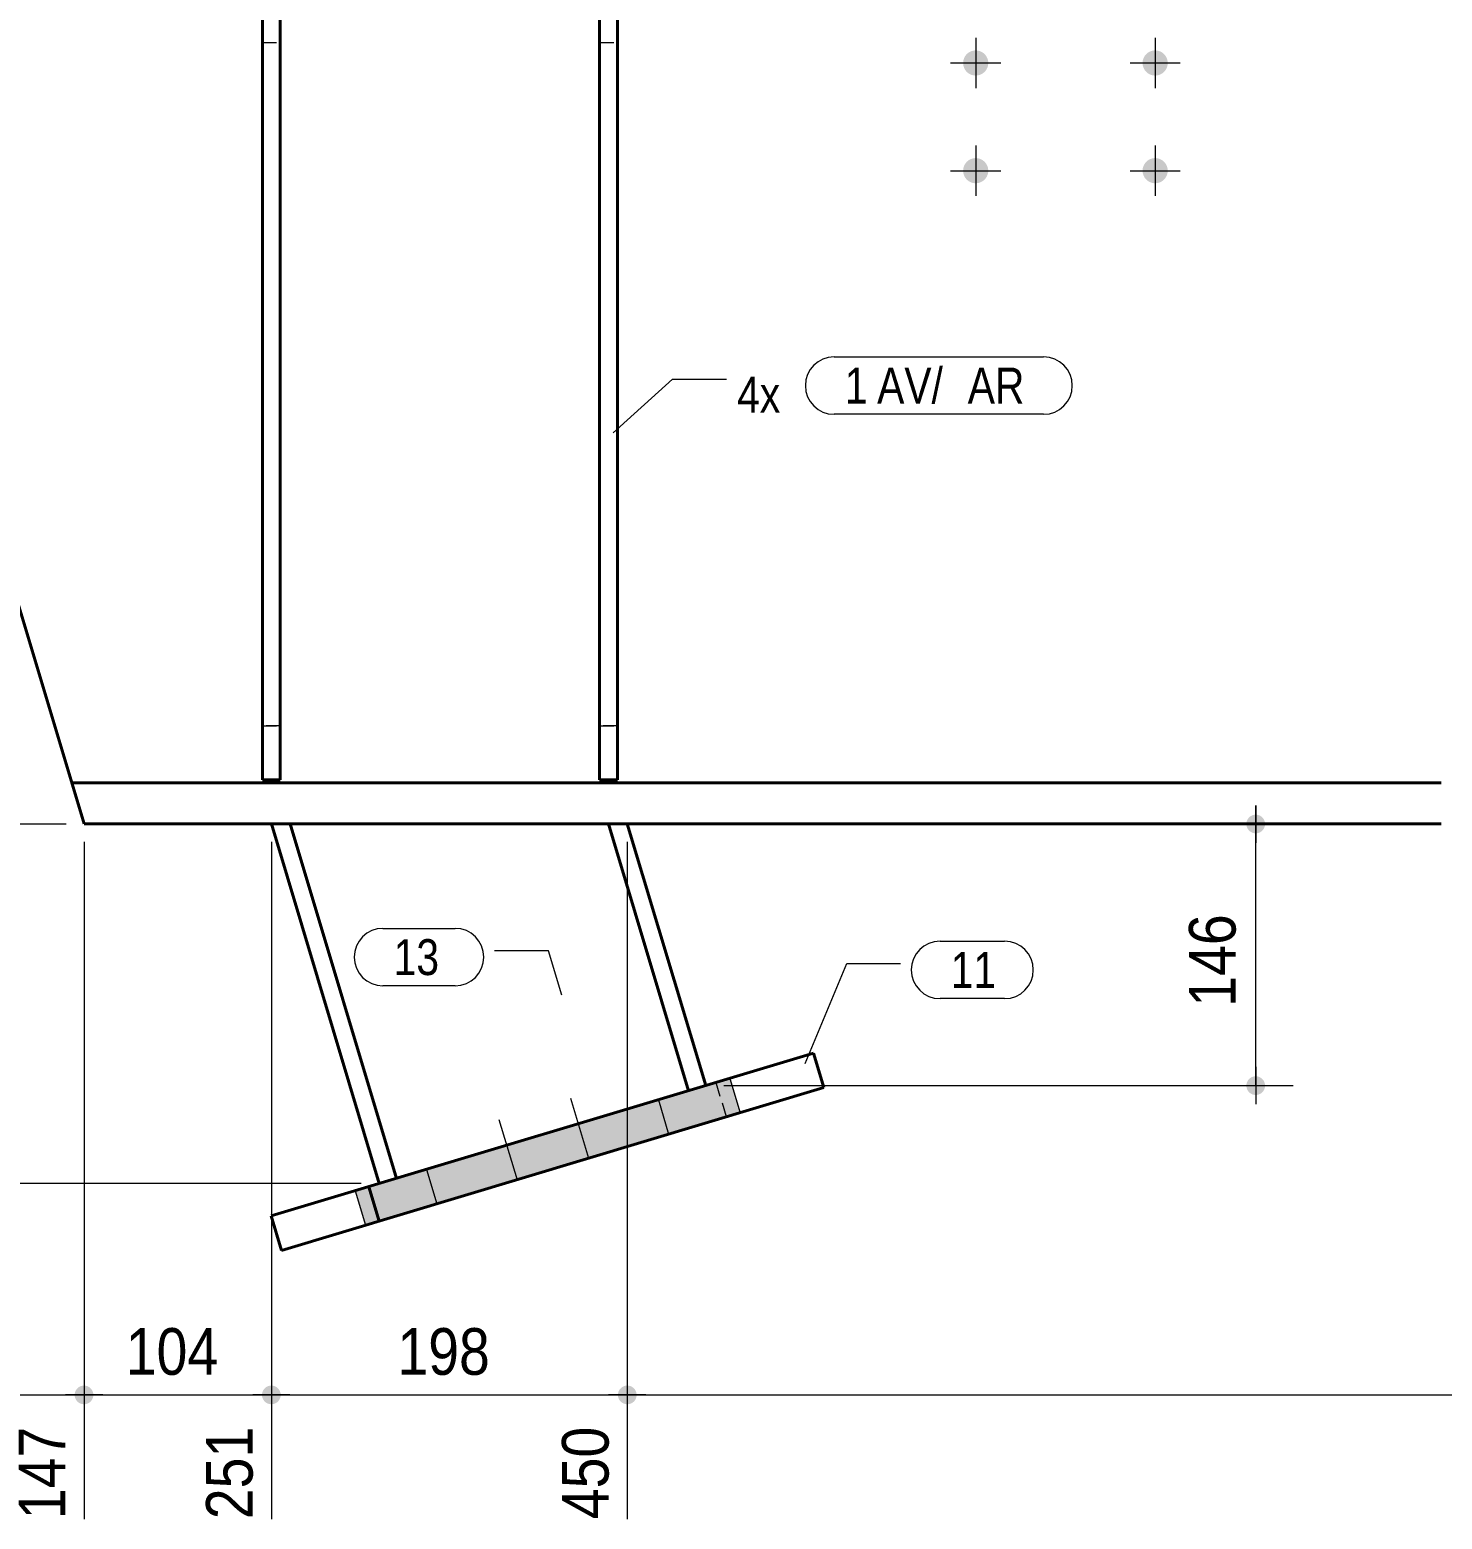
# Model space of a CAD drawing. Header units: millimetres. Extents: x 2 to 584, y 5 to 405.
# Drawn here: x 76.4 to 155.1, y 248.2 to 331.2 of the extents above; entities that cross this region are included whole.
import ezdxf

# ---------------------------------------------------------------- set-up
doc = ezdxf.new("R2010")
doc.units = ezdxf.units.MM
doc.linetypes.add('CACHE2', pattern=[1.190625, 0.79375, -0.396875])
for name, color, linetype, lineweight in [('Boulon', 7, 'Continuous', 0), ('Cache', 7, 'Continuous', 0), ('Cotation', 7, 'Continuous', 0), ('Piece', 2, 'Continuous', 0), ('Repère pièce', 3, 'Continuous', 0)]:
    doc.layers.add(name, color=color, linetype=linetype, lineweight=lineweight)
doc.styles.add('ARIAL', font='ARIAL.TTF')
doc.styles.add('COMIC_SANS_MS', font='COMIC.TTF')

# ---------------------------------------------------------------- blocks, each defined once
blk = doc.blocks.new('*A12')
at = {"layer": 'Boulon'}
for points in [[(129.843, 329.273), (129.841, 329.239), (129.837, 329.205), (129.831, 329.171), (129.823, 329.137), (129.814, 329.104), (129.803, 329.072), (129.791, 329.039), (129.777, 329.008), (129.762, 328.977), (129.745, 328.947), (129.726, 328.918), (129.706, 328.89), (129.685, 328.863), (129.663, 328.837), (129.639, 328.812), (129.614, 328.789), (129.588, 328.766), (129.561, 328.745), (129.533, 328.725), (129.504, 328.707), (129.474, 328.69), (129.444, 328.675), (129.412, 328.661), (129.38, 328.648), (129.347, 328.637), (129.314, 328.628), (129.281, 328.621), (129.247, 328.615), (129.213, 328.611), (129.179, 328.608), (129.144, 328.607), (129.11, 328.608), (129.076, 328.611), (129.042, 328.615), (129.008, 328.621), (128.974, 328.628), (128.941, 328.637), (128.908, 328.648), (128.876, 328.661), (128.845, 328.675), (128.814, 328.69), (128.784, 328.707), (128.755, 328.725), (128.727, 328.745), (128.7, 328.766), (128.674, 328.789), (128.649, 328.812), (128.626, 328.837), (128.603, 328.863), (128.582, 328.89), (128.562, 328.918), (128.544, 328.947), (128.527, 328.977), (128.511, 329.008), (128.498, 329.039), (128.485, 329.072), (128.474, 329.104), (128.465, 329.137), (128.458, 329.171), (128.452, 329.205), (128.448, 329.239), (128.445, 329.273), (128.444, 329.307), (128.445, 329.342), (128.448, 329.376), (128.452, 329.41), (128.458, 329.444), (128.465, 329.477), (128.474, 329.511), (128.485, 329.543), (128.498, 329.575), (128.511, 329.607), (128.527, 329.637), (128.544, 329.667), (128.562, 329.696), (128.582, 329.724), (128.603, 329.751), (128.626, 329.777), (128.649, 329.802), (128.674, 329.826), (128.7, 329.848), (128.727, 329.87), (128.755, 329.889), (128.784, 329.908), (128.814, 329.925), (128.845, 329.94), (128.876, 329.954), (128.908, 329.966), (128.941, 329.977), (128.974, 329.986), (129.008, 329.994), (129.042, 330), (129.076, 330.004), (129.11, 330.006), (129.144, 330.007), (129.179, 330.006), (129.213, 330.004), (129.247, 330), (129.281, 329.994), (129.314, 329.986), (129.347, 329.977), (129.38, 329.966), (129.412, 329.954), (129.444, 329.94), (129.474, 329.925), (129.504, 329.908), (129.533, 329.889), (129.561, 329.87), (129.588, 329.848), (129.614, 329.826), (129.639, 329.802), (129.663, 329.777), (129.685, 329.751), (129.706, 329.724), (129.726, 329.696), (129.745, 329.667), (129.762, 329.637), (129.777, 329.607), (129.791, 329.575), (129.803, 329.543), (129.814, 329.511), (129.823, 329.477), (129.831, 329.444), (129.837, 329.41), (129.841, 329.376), (129.843, 329.342), (129.844, 329.307)], [(129.843, 323.273), (129.841, 323.239), (129.837, 323.205), (129.831, 323.171), (129.823, 323.137), (129.814, 323.104), (129.803, 323.072), (129.791, 323.039), (129.777, 323.008), (129.762, 322.977), (129.745, 322.947), (129.726, 322.918), (129.706, 322.89), (129.685, 322.863), (129.663, 322.837), (129.639, 322.812), (129.614, 322.789), (129.588, 322.766), (129.561, 322.745), (129.533, 322.725), (129.504, 322.707), (129.474, 322.69), (129.444, 322.675), (129.412, 322.661), (129.38, 322.648), (129.347, 322.637), (129.314, 322.628), (129.281, 322.621), (129.247, 322.615), (129.213, 322.611), (129.179, 322.608), (129.144, 322.607), (129.11, 322.608), (129.076, 322.611), (129.042, 322.615), (129.008, 322.621), (128.974, 322.628), (128.941, 322.637), (128.908, 322.648), (128.876, 322.661), (128.845, 322.675), (128.814, 322.69), (128.784, 322.707), (128.755, 322.725), (128.727, 322.745), (128.7, 322.766), (128.674, 322.789), (128.649, 322.812), (128.626, 322.837), (128.603, 322.863), (128.582, 322.89), (128.562, 322.918), (128.544, 322.947), (128.527, 322.977), (128.511, 323.008), (128.498, 323.039), (128.485, 323.072), (128.474, 323.104), (128.465, 323.137), (128.458, 323.171), (128.452, 323.205), (128.448, 323.239), (128.445, 323.273), (128.444, 323.307), (128.445, 323.342), (128.448, 323.376), (128.452, 323.41), (128.458, 323.444), (128.465, 323.477), (128.474, 323.511), (128.485, 323.543), (128.498, 323.575), (128.511, 323.607), (128.527, 323.637), (128.544, 323.667), (128.562, 323.696), (128.582, 323.724), (128.603, 323.751), (128.626, 323.777), (128.649, 323.802), (128.674, 323.826), (128.7, 323.848), (128.727, 323.87), (128.755, 323.889), (128.784, 323.908), (128.814, 323.925), (128.845, 323.94), (128.876, 323.954), (128.908, 323.966), (128.941, 323.977), (128.974, 323.986), (129.008, 323.994), (129.042, 324), (129.076, 324.004), (129.11, 324.006), (129.144, 324.007), (129.179, 324.006), (129.213, 324.004), (129.247, 324), (129.281, 323.994), (129.314, 323.986), (129.347, 323.977), (129.38, 323.966), (129.412, 323.954), (129.444, 323.94), (129.474, 323.925), (129.504, 323.908), (129.533, 323.889), (129.561, 323.87), (129.588, 323.848), (129.614, 323.826), (129.639, 323.802), (129.663, 323.777), (129.685, 323.751), (129.706, 323.724), (129.726, 323.696), (129.745, 323.667), (129.762, 323.637), (129.777, 323.607), (129.791, 323.575), (129.803, 323.543), (129.814, 323.511), (129.823, 323.477), (129.831, 323.444), (129.837, 323.41), (129.841, 323.376), (129.843, 323.342), (129.844, 323.307)]]:
    blk.add_hatch(color=256, dxfattribs=at).paths.add_polyline_path(points, flags=17)
at = {"layer": 'Boulon', "linetype": 'Continuous', "lineweight": 0}
for p, q in [((129.145, 330.707), (129.145, 327.907)), ((127.745, 329.307), (130.545, 329.307)), ((129.145, 324.707), (129.145, 321.907)), ((127.745, 323.307), (130.545, 323.307))]:
    blk.add_line(p, q, dxfattribs=at)
blk = doc.blocks.new('*A13')
at = {"layer": 'Boulon'}
for points in [[(139.844, 329.273), (139.841, 329.239), (139.837, 329.205), (139.831, 329.171), (139.824, 329.137), (139.815, 329.104), (139.804, 329.072), (139.791, 329.039), (139.778, 329.008), (139.762, 328.977), (139.745, 328.947), (139.727, 328.918), (139.707, 328.89), (139.686, 328.863), (139.663, 328.837), (139.64, 328.812), (139.615, 328.789), (139.589, 328.766), (139.562, 328.745), (139.534, 328.725), (139.505, 328.707), (139.475, 328.69), (139.444, 328.675), (139.413, 328.661), (139.381, 328.648), (139.348, 328.637), (139.315, 328.628), (139.281, 328.621), (139.247, 328.615), (139.213, 328.611), (139.179, 328.608), (139.145, 328.607), (139.11, 328.608), (139.076, 328.611), (139.042, 328.615), (139.008, 328.621), (138.975, 328.628), (138.942, 328.637), (138.909, 328.648), (138.877, 328.661), (138.845, 328.675), (138.815, 328.69), (138.785, 328.707), (138.756, 328.725), (138.728, 328.745), (138.701, 328.766), (138.675, 328.789), (138.65, 328.812), (138.626, 328.837), (138.604, 328.863), (138.582, 328.89), (138.563, 328.918), (138.544, 328.947), (138.527, 328.977), (138.512, 329.008), (138.498, 329.039), (138.486, 329.072), (138.475, 329.104), (138.466, 329.137), (138.458, 329.171), (138.452, 329.205), (138.448, 329.239), (138.446, 329.273), (138.445, 329.307), (138.446, 329.342), (138.448, 329.376), (138.452, 329.41), (138.458, 329.444), (138.466, 329.477), (138.475, 329.511), (138.486, 329.543), (138.498, 329.575), (138.512, 329.607), (138.527, 329.637), (138.544, 329.667), (138.563, 329.696), (138.582, 329.724), (138.604, 329.751), (138.626, 329.777), (138.65, 329.802), (138.675, 329.826), (138.701, 329.848), (138.728, 329.87), (138.756, 329.889), (138.785, 329.908), (138.815, 329.925), (138.845, 329.94), (138.877, 329.954), (138.909, 329.966), (138.942, 329.977), (138.975, 329.986), (139.008, 329.994), (139.042, 330), (139.076, 330.004), (139.11, 330.006), (139.145, 330.007), (139.179, 330.006), (139.213, 330.004), (139.247, 330), (139.281, 329.994), (139.315, 329.986), (139.348, 329.977), (139.381, 329.966), (139.413, 329.954), (139.444, 329.94), (139.475, 329.925), (139.505, 329.908), (139.534, 329.889), (139.562, 329.87), (139.589, 329.848), (139.615, 329.826), (139.64, 329.802), (139.663, 329.777), (139.686, 329.751), (139.707, 329.724), (139.727, 329.696), (139.745, 329.667), (139.762, 329.637), (139.778, 329.607), (139.791, 329.575), (139.804, 329.543), (139.815, 329.511), (139.824, 329.477), (139.831, 329.444), (139.837, 329.41), (139.841, 329.376), (139.844, 329.342), (139.845, 329.307)], [(139.844, 323.273), (139.841, 323.239), (139.837, 323.205), (139.831, 323.171), (139.824, 323.137), (139.815, 323.104), (139.804, 323.072), (139.791, 323.039), (139.778, 323.008), (139.762, 322.977), (139.745, 322.947), (139.727, 322.918), (139.707, 322.89), (139.686, 322.863), (139.663, 322.837), (139.64, 322.812), (139.615, 322.789), (139.589, 322.766), (139.562, 322.745), (139.534, 322.725), (139.505, 322.707), (139.475, 322.69), (139.444, 322.675), (139.413, 322.661), (139.381, 322.648), (139.348, 322.637), (139.315, 322.628), (139.281, 322.621), (139.247, 322.615), (139.213, 322.611), (139.179, 322.608), (139.145, 322.607), (139.11, 322.608), (139.076, 322.611), (139.042, 322.615), (139.008, 322.621), (138.975, 322.628), (138.942, 322.637), (138.909, 322.648), (138.877, 322.661), (138.845, 322.675), (138.815, 322.69), (138.785, 322.707), (138.756, 322.725), (138.728, 322.745), (138.701, 322.766), (138.675, 322.789), (138.65, 322.812), (138.626, 322.837), (138.604, 322.863), (138.582, 322.89), (138.563, 322.918), (138.544, 322.947), (138.527, 322.977), (138.512, 323.008), (138.498, 323.039), (138.486, 323.072), (138.475, 323.104), (138.466, 323.137), (138.458, 323.171), (138.452, 323.205), (138.448, 323.239), (138.446, 323.273), (138.445, 323.307), (138.446, 323.342), (138.448, 323.376), (138.452, 323.41), (138.458, 323.444), (138.466, 323.477), (138.475, 323.511), (138.486, 323.543), (138.498, 323.575), (138.512, 323.607), (138.527, 323.637), (138.544, 323.667), (138.563, 323.696), (138.582, 323.724), (138.604, 323.751), (138.626, 323.777), (138.65, 323.802), (138.675, 323.826), (138.701, 323.848), (138.728, 323.87), (138.756, 323.889), (138.785, 323.908), (138.815, 323.925), (138.845, 323.94), (138.877, 323.954), (138.909, 323.966), (138.942, 323.977), (138.975, 323.986), (139.008, 323.994), (139.042, 324), (139.076, 324.004), (139.11, 324.006), (139.145, 324.007), (139.179, 324.006), (139.213, 324.004), (139.247, 324), (139.281, 323.994), (139.315, 323.986), (139.348, 323.977), (139.381, 323.966), (139.413, 323.954), (139.444, 323.94), (139.475, 323.925), (139.505, 323.908), (139.534, 323.889), (139.562, 323.87), (139.589, 323.848), (139.615, 323.826), (139.64, 323.802), (139.663, 323.777), (139.686, 323.751), (139.707, 323.724), (139.727, 323.696), (139.745, 323.667), (139.762, 323.637), (139.778, 323.607), (139.791, 323.575), (139.804, 323.543), (139.815, 323.511), (139.824, 323.477), (139.831, 323.444), (139.837, 323.41), (139.841, 323.376), (139.844, 323.342), (139.845, 323.307)]]:
    blk.add_hatch(color=256, dxfattribs=at).paths.add_polyline_path(points, flags=17)
at = {"layer": 'Boulon', "linetype": 'Continuous', "lineweight": 0}
for p, q in [((139.145, 330.707), (139.145, 327.907)), ((137.745, 329.307), (140.545, 329.307)), ((139.145, 324.707), (139.145, 321.907)), ((137.745, 323.307), (140.545, 323.307))]:
    blk.add_line(p, q, dxfattribs=at)
blk = doc.blocks.new('*A18')
at = {"layer": 'Boulon'}
for points in [[(115.442, 272.733), (116.017, 270.817), (99.118, 265.747), (98.543, 267.663)], [(111.458, 271.538), (112.033, 269.622), (95.133, 264.552), (94.559, 266.468)]]:
    blk.add_hatch(color=256, dxfattribs=at).paths.add_polyline_path(points, flags=17)
at = {"layer": 'Boulon', "linetype": 'Continuous', "lineweight": 0}
for p, q in [((115.442, 272.733), (116.017, 270.817)), ((106.562, 271.635), (107.567, 268.282)), ((111.458, 271.538), (112.033, 269.622)), ((102.577, 270.439), (103.583, 267.087)), ((98.543, 267.663), (99.118, 265.747)), ((94.559, 266.468), (95.133, 264.552))]:
    blk.add_line(p, q, dxfattribs=at)
blk = doc.blocks.new('*A19')
at = {"layer": 'Piece', "color": 2, "linetype": 'Continuous', "lineweight": 40}
for p, q in [((65.439763, 333.607446), (79.449763, 286.907446)), ((155.093762, 289.207446), (78.759763, 289.207446)), ((79.449763, 286.907446), (155.093762, 286.907446))]:
    blk.add_line(p, q, dxfattribs=at)
blk = doc.blocks.new('*A25')
at = {"layer": 'Cache', "color": 7, "linetype": 'CACHE2', "lineweight": 20}
for p, q in [((108.182629, 333.447446), (108.182629, 289.367447)), ((108.182629, 333.447446), (109.182629, 333.447446)), ((109.182629, 333.447446), (109.182629, 289.367447)), ((108.182629, 330.447446), (109.182629, 330.447446)), ((109.182629, 292.367447), (108.182629, 292.367447)), ((109.182629, 289.367447), (108.182629, 289.367447))]:
    blk.add_line(p, q, dxfattribs=at)
blk = doc.blocks.new('*A26')
at = {"layer": 'Cache', "color": 7, "linetype": 'CACHE2', "lineweight": 20}
for p, q in [((108.182629, 330.447446), (109.182629, 330.447446)), ((108.182629, 292.367447), (109.182629, 292.367447))]:
    blk.add_line(p, q, dxfattribs=at)
at = {"layer": 'Piece', "color": 2, "linetype": 'Continuous', "lineweight": 40}
for p, q in [((108.182629, 333.447446), (108.182629, 289.367447)), ((109.182629, 333.447446), (108.182629, 333.447446)), ((109.182629, 289.367447), (109.182629, 333.447446)), ((108.182629, 289.367447), (109.182629, 289.367447))]:
    blk.add_line(p, q, dxfattribs=at)
blk = doc.blocks.new('*A27')
at = {"layer": 'Cache', "color": 7, "linetype": 'CACHE2', "lineweight": 20}
for p, q in [((89.390077, 333.447446), (89.390077, 289.367447)), ((89.390077, 333.447446), (90.390077, 333.447446)), ((90.390077, 333.447446), (90.390077, 289.367447)), ((89.390077, 330.447446), (90.390077, 330.447446)), ((90.390077, 292.367447), (89.390077, 292.367447)), ((90.390077, 289.367447), (89.390077, 289.367447))]:
    blk.add_line(p, q, dxfattribs=at)
blk = doc.blocks.new('*A28')
at = {"layer": 'Cache', "color": 7, "linetype": 'CACHE2', "lineweight": 20}
for p, q in [((89.390077, 330.447446), (90.390077, 330.447446)), ((89.390077, 292.367447), (90.390077, 292.367447))]:
    blk.add_line(p, q, dxfattribs=at)
at = {"layer": 'Piece', "color": 2, "linetype": 'Continuous', "lineweight": 40}
for p, q in [((89.390077, 333.447446), (89.390077, 289.367447)), ((90.390077, 333.447446), (89.390077, 333.447446)), ((90.390077, 289.367447), (90.390077, 333.447446)), ((89.390077, 289.367447), (90.390077, 289.367447))]:
    blk.add_line(p, q, dxfattribs=at)
blk = doc.blocks.new('*A29')
at = {"layer": 'Cache', "color": 7, "linetype": 'CACHE2', "lineweight": 20}
for p, q in [((109.72666, 286.907421), (89.890077, 286.907421)), ((95.901165, 266.870461), (114.099865, 272.330071))]:
    blk.add_line(p, q, dxfattribs=at)
at = {"layer": 'Piece', "color": 2, "linetype": 'Continuous', "lineweight": 40}
for p, q in [((89.890077, 286.907421), (95.901165, 266.870461)), ((96.858991, 267.157809), (90.934108, 286.907421)), ((113.142038, 272.042723), (108.682629, 286.907421)), ((114.099865, 272.330071), (109.72666, 286.907421))]:
    blk.add_line(p, q, dxfattribs=at)
blk = doc.blocks.new('*A30')
at = {"layer": 'Cache', "color": 7, "linetype": 'CACHE2', "lineweight": 20}
blk.add_line((115.254735, 270.588565), (114.680039, 272.504218), dxfattribs=at)
at = {"layer": 'Piece', "color": 2, "linetype": 'Continuous', "lineweight": 40}
for p, q in [((89.888084, 265.066631), (120.112894, 274.134074)), ((120.112894, 274.134074), (120.68759, 272.218422)), ((120.68759, 272.218422), (90.46278, 263.150979)), ((95.320939, 266.696488), (95.895634, 264.780835)), ((90.46278, 263.150979), (89.888084, 265.066631))]:
    blk.add_line(p, q, dxfattribs=at)
blk = doc.blocks.new('*A69')
at = {"layer": 'Cotation'}
blk.add_hatch(color=256, dxfattribs=at).paths.add_polyline_path([(79.424, 254.579), (79.399, 254.581), (79.373, 254.584), (79.348, 254.588), (79.323, 254.594), (79.299, 254.6), (79.275, 254.608), (79.251, 254.618), (79.227, 254.628), (79.205, 254.639), (79.182, 254.652), (79.161, 254.666), (79.14, 254.68), (79.12, 254.696), (79.101, 254.713), (79.082, 254.73), (79.064, 254.749), (79.048, 254.768), (79.032, 254.788), (79.017, 254.809), (79.004, 254.831), (78.991, 254.853), (78.98, 254.876), (78.969, 254.899), (78.96, 254.923), (78.952, 254.947), (78.945, 254.972), (78.94, 254.997), (78.935, 255.022), (78.932, 255.047), (78.93, 255.073), (78.93, 255.098), (78.93, 255.124), (78.932, 255.149), (78.935, 255.174), (78.94, 255.2), (78.945, 255.224), (78.952, 255.249), (78.96, 255.273), (78.969, 255.297), (78.98, 255.32), (78.991, 255.343), (79.004, 255.365), (79.017, 255.387), (79.032, 255.408), (79.048, 255.428), (79.064, 255.447), (79.082, 255.466), (79.101, 255.483), (79.12, 255.5), (79.14, 255.516), (79.161, 255.53), (79.182, 255.544), (79.205, 255.557), (79.227, 255.568), (79.251, 255.578), (79.275, 255.588), (79.299, 255.596), (79.323, 255.602), (79.348, 255.608), (79.373, 255.612), (79.399, 255.616), (79.424, 255.617), (79.45, 255.618), (79.475, 255.617), (79.501, 255.616), (79.526, 255.612), (79.551, 255.608), (79.576, 255.602), (79.601, 255.596), (79.625, 255.588), (79.649, 255.578), (79.672, 255.568), (79.695, 255.557), (79.717, 255.544), (79.739, 255.53), (79.76, 255.516), (79.78, 255.5), (79.799, 255.483), (79.817, 255.466), (79.835, 255.447), (79.852, 255.428), (79.867, 255.408), (79.882, 255.387), (79.896, 255.365), (79.908, 255.343), (79.92, 255.32), (79.93, 255.297), (79.939, 255.273), (79.947, 255.249), (79.954, 255.224), (79.96, 255.2), (79.964, 255.174), (79.967, 255.149), (79.969, 255.124), (79.97, 255.098), (79.969, 255.073), (79.967, 255.047), (79.964, 255.022), (79.96, 254.997), (79.954, 254.972), (79.947, 254.947), (79.939, 254.923), (79.93, 254.899), (79.92, 254.876), (79.908, 254.853), (79.896, 254.831), (79.882, 254.809), (79.867, 254.788), (79.852, 254.768), (79.835, 254.749), (79.817, 254.73), (79.799, 254.713), (79.78, 254.696), (79.76, 254.68), (79.739, 254.666), (79.717, 254.652), (79.695, 254.639), (79.672, 254.628), (79.649, 254.618), (79.625, 254.608), (79.601, 254.6), (79.576, 254.594), (79.551, 254.588), (79.526, 254.584), (79.501, 254.581), (79.475, 254.579), (79.45, 254.578)], flags=17)
at = {"layer": 'Cotation', "linetype": 'Continuous', "lineweight": 0}
for p, q in [((79.45, 285.907), (79.45, 248.173)), ((79.45, 256.138), (79.45, 254.058)), ((64.75, 255.098), (79.45, 255.098)), ((80.49, 255.098), (78.41, 255.098)), ((79.45, 255.098), (80.49, 255.098))]:
    blk.add_line(p, q, dxfattribs=at)
at = {"layer": 'Cotation'}
blk.add_point((79.45, 255.098), dxfattribs=at)
at = {"layer": 'Cotation', "style": 'ARIAL', "width": 0.85}
blk.add_text('147', height=2.6, rotation=90.00021, dxfattribs=at).set_placement((78.41, 248.173))
blk = doc.blocks.new('*A80')
at = {"layer": 'Cotation'}
for points in [[(59.724, 286.388), (59.699, 286.39), (59.673, 286.393), (59.648, 286.397), (59.623, 286.403), (59.599, 286.41), (59.575, 286.418), (59.551, 286.427), (59.527, 286.437), (59.505, 286.449), (59.482, 286.461), (59.461, 286.475), (59.44, 286.49), (59.42, 286.505), (59.401, 286.522), (59.382, 286.54), (59.364, 286.558), (59.348, 286.578), (59.332, 286.598), (59.317, 286.619), (59.304, 286.64), (59.291, 286.662), (59.28, 286.685), (59.269, 286.708), (59.26, 286.732), (59.252, 286.756), (59.245, 286.781), (59.24, 286.806), (59.235, 286.831), (59.232, 286.856), (59.23, 286.882), (59.23, 286.907), (59.23, 286.933), (59.232, 286.958), (59.235, 286.984), (59.24, 287.009), (59.245, 287.034), (59.252, 287.058), (59.26, 287.083), (59.269, 287.106), (59.28, 287.13), (59.291, 287.153), (59.304, 287.175), (59.317, 287.196), (59.332, 287.217), (59.348, 287.237), (59.364, 287.257), (59.382, 287.275), (59.401, 287.293), (59.42, 287.309), (59.44, 287.325), (59.461, 287.34), (59.482, 287.353), (59.505, 287.366), (59.527, 287.378), (59.551, 287.388), (59.575, 287.397), (59.599, 287.405), (59.623, 287.412), (59.648, 287.417), (59.673, 287.422), (59.699, 287.425), (59.724, 287.427), (59.75, 287.427), (59.775, 287.427), (59.801, 287.425), (59.826, 287.422), (59.851, 287.417), (59.876, 287.412), (59.901, 287.405), (59.925, 287.397), (59.949, 287.388), (59.972, 287.378), (59.995, 287.366), (60.017, 287.353), (60.039, 287.34), (60.06, 287.325), (60.08, 287.309), (60.099, 287.293), (60.117, 287.275), (60.135, 287.257), (60.152, 287.237), (60.167, 287.217), (60.182, 287.196), (60.196, 287.175), (60.208, 287.153), (60.22, 287.13), (60.23, 287.106), (60.239, 287.083), (60.247, 287.058), (60.254, 287.034), (60.26, 287.009), (60.264, 286.984), (60.267, 286.958), (60.269, 286.933), (60.27, 286.907), (60.269, 286.882), (60.267, 286.856), (60.264, 286.831), (60.26, 286.806), (60.254, 286.781), (60.247, 286.756), (60.239, 286.732), (60.23, 286.708), (60.22, 286.685), (60.208, 286.662), (60.196, 286.64), (60.182, 286.619), (60.167, 286.598), (60.152, 286.578), (60.135, 286.558), (60.117, 286.54), (60.099, 286.522), (60.08, 286.505), (60.06, 286.49), (60.039, 286.475), (60.017, 286.461), (59.995, 286.449), (59.972, 286.437), (59.949, 286.427), (59.925, 286.418), (59.901, 286.41), (59.876, 286.403), (59.851, 286.397), (59.826, 286.393), (59.801, 286.39), (59.775, 286.388), (59.75, 286.387)], [(59.724, 266.351), (59.699, 266.353), (59.673, 266.356), (59.648, 266.36), (59.623, 266.366), (59.599, 266.373), (59.575, 266.381), (59.551, 266.39), (59.527, 266.4), (59.505, 266.412), (59.482, 266.424), (59.461, 266.438), (59.44, 266.453), (59.42, 266.468), (59.401, 266.485), (59.382, 266.503), (59.364, 266.521), (59.348, 266.541), (59.332, 266.561), (59.317, 266.582), (59.304, 266.603), (59.291, 266.625), (59.28, 266.648), (59.269, 266.671), (59.26, 266.695), (59.252, 266.72), (59.245, 266.744), (59.24, 266.769), (59.235, 266.794), (59.232, 266.819), (59.23, 266.845), (59.23, 266.87), (59.23, 266.896), (59.232, 266.921), (59.235, 266.947), (59.24, 266.972), (59.245, 266.997), (59.252, 267.021), (59.26, 267.046), (59.269, 267.069), (59.28, 267.093), (59.291, 267.116), (59.304, 267.138), (59.317, 267.159), (59.332, 267.18), (59.348, 267.2), (59.364, 267.22), (59.382, 267.238), (59.401, 267.256), (59.42, 267.272), (59.44, 267.288), (59.461, 267.303), (59.482, 267.316), (59.505, 267.329), (59.527, 267.341), (59.551, 267.351), (59.575, 267.36), (59.599, 267.368), (59.623, 267.375), (59.648, 267.38), (59.673, 267.385), (59.699, 267.388), (59.724, 267.39), (59.75, 267.39), (59.775, 267.39), (59.801, 267.388), (59.826, 267.385), (59.851, 267.38), (59.876, 267.375), (59.901, 267.368), (59.925, 267.36), (59.949, 267.351), (59.972, 267.341), (59.995, 267.329), (60.017, 267.316), (60.039, 267.303), (60.06, 267.288), (60.08, 267.272), (60.099, 267.256), (60.117, 267.238), (60.135, 267.22), (60.152, 267.2), (60.167, 267.18), (60.182, 267.159), (60.196, 267.138), (60.208, 267.116), (60.22, 267.093), (60.23, 267.069), (60.239, 267.046), (60.247, 267.021), (60.254, 266.997), (60.26, 266.972), (60.264, 266.947), (60.267, 266.921), (60.269, 266.896), (60.27, 266.87), (60.269, 266.845), (60.267, 266.819), (60.264, 266.794), (60.26, 266.769), (60.254, 266.744), (60.247, 266.72), (60.239, 266.695), (60.23, 266.671), (60.22, 266.648), (60.208, 266.625), (60.196, 266.603), (60.182, 266.582), (60.167, 266.561), (60.152, 266.541), (60.135, 266.521), (60.117, 266.503), (60.099, 266.485), (60.08, 266.468), (60.06, 266.453), (60.039, 266.438), (60.017, 266.424), (59.995, 266.412), (59.972, 266.4), (59.949, 266.39), (59.925, 266.381), (59.901, 266.373), (59.876, 266.366), (59.851, 266.36), (59.826, 266.356), (59.801, 266.353), (59.775, 266.351), (59.75, 266.35)]]:
    blk.add_hatch(color=256, dxfattribs=at).paths.add_polyline_path(points, flags=17)
at = {"layer": 'Cotation', "linetype": 'Continuous', "lineweight": 0}
for p, q in [((59.75, 287.947), (59.75, 285.867)), ((59.75, 286.907), (59.75, 287.947)), ((78.45, 286.907), (57.33, 286.907)), ((58.71, 286.907), (60.79, 286.907)), ((59.75, 266.87), (59.75, 286.907)), ((59.75, 267.91), (59.75, 265.83)), ((94.901, 266.87), (57.33, 266.87)), ((58.71, 266.87), (60.79, 266.87)), ((59.75, 266.87), (59.75, 265.83))]:
    blk.add_line(p, q, dxfattribs=at)
at = {"layer": 'Cotation'}
for p in [(59.75, 286.907), (59.75, 266.87)]:
    blk.add_point(p, dxfattribs=at)
at = {"layer": 'Cotation', "style": 'ARIAL', "width": 0.85}
blk.add_text('200', height=2.6, rotation=90.00021, dxfattribs=at).set_placement((58.63, 273.996))
blk = doc.blocks.new('*A82')
at = {"layer": 'Repère pièce', "linetype": 'Continuous', "lineweight": 0}
for p, q in [((127.155772, 280.377345), (130.756163, 280.377345)), ((119.643156, 273.564071), (121.955772, 279.127345)), ((121.955772, 279.127345), (124.955772, 279.127345)), ((130.756163, 277.177345), (127.155772, 277.177345))]:
    blk.add_line(p, q, dxfattribs=at)
for centre, start, end in [((127.155772, 278.777345), 90, 270), ((130.756163, 278.777345), 270, 90)]:
    blk.add_arc(centre, 1.6, start, end, dxfattribs=at)
at = {"layer": 'Repère pièce', "style": 'COMIC_SANS_MS', "width": 0.85}
blk.add_text('11', height=2, dxfattribs=at).set_placement((127.755772, 277.777345))
blk = doc.blocks.new('*A85')
at = {"layer": 'Repère pièce', "linetype": 'Continuous', "lineweight": 0}
for p, q in [((121.250622, 312.93397), (132.927575, 312.93397)), ((108.93119, 308.705348), (112.248474, 311.68397)), ((112.248474, 311.68397), (115.248474, 311.68397)), ((132.927575, 309.73397), (121.250622, 309.73397))]:
    blk.add_line(p, q, dxfattribs=at)
for centre, start, end in [((121.250622, 311.33397), 90, 270), ((132.927575, 311.33397), 270, 90)]:
    blk.add_arc(centre, 1.6, start, end, dxfattribs=at)
at = {"layer": 'Repère pièce', "style": 'COMIC_SANS_MS', "width": 0.85}
for s, p in [('1', (121.850622, 310.33397)), ('AV/', (123.650818, 310.33397)), ('AR', (128.700622, 310.33397)), ('4x', (115.848474, 309.83397))]:
    blk.add_text(s, height=2, dxfattribs=at).set_placement(p)
blk = doc.blocks.new('*A87')
at = {"layer": 'Repère pièce', "linetype": 'Continuous', "lineweight": 0}
for p, q in [((96.107182, 281.089952), (100.135307, 281.089952)), ((105.335307, 279.839952), (102.335307, 279.839952)), ((106.085547, 277.36138), (105.335307, 279.839952)), ((100.135307, 277.889952), (96.107182, 277.889952))]:
    blk.add_line(p, q, dxfattribs=at)
for centre, start, end in [((96.107182, 279.489952), 90, 270), ((100.135307, 279.489952), 270, 90)]:
    blk.add_arc(centre, 1.6, start, end, dxfattribs=at)
at = {"layer": 'Repère pièce', "style": 'COMIC_SANS_MS', "width": 0.85}
blk.add_text('13', height=2, dxfattribs=at).set_placement((96.707182, 278.489952))
blk = doc.blocks.new('*A92')
at = {"layer": 'Cotation'}
for points in [[(144.724, 286.388), (144.699, 286.39), (144.673, 286.393), (144.648, 286.397), (144.623, 286.403), (144.599, 286.41), (144.575, 286.418), (144.551, 286.427), (144.527, 286.437), (144.505, 286.449), (144.482, 286.461), (144.461, 286.475), (144.44, 286.49), (144.42, 286.505), (144.401, 286.522), (144.382, 286.54), (144.364, 286.558), (144.348, 286.578), (144.332, 286.598), (144.317, 286.619), (144.304, 286.64), (144.291, 286.662), (144.28, 286.685), (144.269, 286.708), (144.26, 286.732), (144.252, 286.756), (144.245, 286.781), (144.24, 286.806), (144.235, 286.831), (144.232, 286.856), (144.23, 286.882), (144.23, 286.907), (144.23, 286.933), (144.232, 286.958), (144.235, 286.984), (144.24, 287.009), (144.245, 287.034), (144.252, 287.058), (144.26, 287.083), (144.269, 287.106), (144.28, 287.13), (144.291, 287.153), (144.304, 287.175), (144.317, 287.196), (144.332, 287.217), (144.348, 287.237), (144.364, 287.257), (144.382, 287.275), (144.401, 287.293), (144.42, 287.309), (144.44, 287.325), (144.461, 287.34), (144.482, 287.353), (144.505, 287.366), (144.527, 287.378), (144.551, 287.388), (144.575, 287.397), (144.599, 287.405), (144.623, 287.412), (144.648, 287.417), (144.673, 287.422), (144.699, 287.425), (144.724, 287.427), (144.75, 287.427), (144.775, 287.427), (144.801, 287.425), (144.826, 287.422), (144.851, 287.417), (144.876, 287.412), (144.901, 287.405), (144.925, 287.397), (144.949, 287.388), (144.972, 287.378), (144.995, 287.366), (145.017, 287.353), (145.039, 287.34), (145.06, 287.325), (145.08, 287.309), (145.099, 287.293), (145.117, 287.275), (145.135, 287.257), (145.152, 287.237), (145.167, 287.217), (145.182, 287.196), (145.196, 287.175), (145.208, 287.153), (145.22, 287.13), (145.23, 287.106), (145.239, 287.083), (145.247, 287.058), (145.254, 287.034), (145.26, 287.009), (145.264, 286.984), (145.267, 286.958), (145.269, 286.933), (145.27, 286.907), (145.269, 286.882), (145.267, 286.856), (145.264, 286.831), (145.26, 286.806), (145.254, 286.781), (145.247, 286.756), (145.239, 286.732), (145.23, 286.708), (145.22, 286.685), (145.208, 286.662), (145.196, 286.64), (145.182, 286.619), (145.167, 286.598), (145.152, 286.578), (145.135, 286.558), (145.117, 286.54), (145.099, 286.522), (145.08, 286.505), (145.06, 286.49), (145.039, 286.475), (145.017, 286.461), (144.995, 286.449), (144.972, 286.437), (144.949, 286.427), (144.925, 286.418), (144.901, 286.41), (144.876, 286.403), (144.851, 286.397), (144.826, 286.393), (144.801, 286.39), (144.775, 286.388), (144.75, 286.387)], [(144.724, 271.811), (144.699, 271.813), (144.673, 271.816), (144.648, 271.82), (144.623, 271.826), (144.599, 271.832), (144.575, 271.84), (144.551, 271.85), (144.527, 271.86), (144.505, 271.871), (144.482, 271.884), (144.461, 271.898), (144.44, 271.912), (144.42, 271.928), (144.401, 271.945), (144.382, 271.962), (144.364, 271.981), (144.348, 272), (144.332, 272.02), (144.317, 272.041), (144.304, 272.063), (144.291, 272.085), (144.28, 272.108), (144.269, 272.131), (144.26, 272.155), (144.252, 272.179), (144.245, 272.204), (144.24, 272.229), (144.235, 272.254), (144.232, 272.279), (144.23, 272.305), (144.23, 272.33), (144.23, 272.356), (144.232, 272.381), (144.235, 272.406), (144.24, 272.432), (144.245, 272.456), (144.252, 272.481), (144.26, 272.505), (144.269, 272.529), (144.28, 272.552), (144.291, 272.575), (144.304, 272.597), (144.317, 272.619), (144.332, 272.64), (144.348, 272.66), (144.364, 272.679), (144.382, 272.698), (144.401, 272.715), (144.42, 272.732), (144.44, 272.748), (144.461, 272.762), (144.482, 272.776), (144.505, 272.789), (144.527, 272.8), (144.551, 272.81), (144.575, 272.82), (144.599, 272.828), (144.623, 272.834), (144.648, 272.84), (144.673, 272.844), (144.699, 272.848), (144.724, 272.849), (144.75, 272.85), (144.775, 272.849), (144.801, 272.848), (144.826, 272.844), (144.851, 272.84), (144.876, 272.834), (144.901, 272.828), (144.925, 272.82), (144.949, 272.81), (144.972, 272.8), (144.995, 272.789), (145.017, 272.776), (145.039, 272.762), (145.06, 272.748), (145.08, 272.732), (145.099, 272.715), (145.117, 272.698), (145.135, 272.679), (145.152, 272.66), (145.167, 272.64), (145.182, 272.619), (145.196, 272.597), (145.208, 272.575), (145.22, 272.552), (145.23, 272.529), (145.239, 272.505), (145.247, 272.481), (145.254, 272.456), (145.26, 272.432), (145.264, 272.406), (145.267, 272.381), (145.269, 272.356), (145.27, 272.33), (145.269, 272.305), (145.267, 272.279), (145.264, 272.254), (145.26, 272.229), (145.254, 272.204), (145.247, 272.179), (145.239, 272.155), (145.23, 272.131), (145.22, 272.108), (145.208, 272.085), (145.196, 272.063), (145.182, 272.041), (145.167, 272.02), (145.152, 272), (145.135, 271.981), (145.117, 271.962), (145.099, 271.945), (145.08, 271.928), (145.06, 271.912), (145.039, 271.898), (145.017, 271.884), (144.995, 271.871), (144.972, 271.86), (144.949, 271.85), (144.925, 271.84), (144.901, 271.832), (144.876, 271.826), (144.851, 271.82), (144.826, 271.816), (144.801, 271.813), (144.775, 271.811), (144.75, 271.81)]]:
    blk.add_hatch(color=256, dxfattribs=at).paths.add_polyline_path(points, flags=17)
at = {"layer": 'Cotation', "linetype": 'Continuous', "lineweight": 0}
for p, q in [((144.75, 287.947), (144.75, 285.867)), ((144.75, 286.907), (144.75, 287.947)), ((115.828, 286.907), (146.83, 286.907)), ((143.71, 286.907), (145.79, 286.907)), ((144.75, 272.33), (144.75, 286.907)), ((144.75, 273.37), (144.75, 271.29)), ((115.1, 272.33), (146.83, 272.33)), ((143.71, 272.33), (145.79, 272.33)), ((144.75, 272.33), (144.75, 271.29))]:
    blk.add_line(p, q, dxfattribs=at)
at = {"layer": 'Cotation'}
for p in [(144.75, 286.907), (144.75, 272.33)]:
    blk.add_point(p, dxfattribs=at)
at = {"layer": 'Cotation', "style": 'ARIAL', "width": 0.85}
blk.add_text('146', height=2.6, rotation=90.00021, dxfattribs=at).set_placement((143.63, 276.726))
blk = doc.blocks.new('*A95')
at = {"layer": 'Cotation'}
for points in [[(79.424, 254.579), (79.399, 254.581), (79.373, 254.584), (79.348, 254.588), (79.323, 254.594), (79.299, 254.6), (79.275, 254.608), (79.251, 254.618), (79.227, 254.628), (79.205, 254.639), (79.182, 254.652), (79.161, 254.666), (79.14, 254.68), (79.12, 254.696), (79.101, 254.713), (79.082, 254.73), (79.064, 254.749), (79.048, 254.768), (79.032, 254.788), (79.017, 254.809), (79.004, 254.831), (78.991, 254.853), (78.98, 254.876), (78.969, 254.899), (78.96, 254.923), (78.952, 254.947), (78.945, 254.972), (78.94, 254.997), (78.935, 255.022), (78.932, 255.047), (78.93, 255.073), (78.93, 255.098), (78.93, 255.124), (78.932, 255.149), (78.935, 255.174), (78.94, 255.2), (78.945, 255.224), (78.952, 255.249), (78.96, 255.273), (78.969, 255.297), (78.98, 255.32), (78.991, 255.343), (79.004, 255.365), (79.017, 255.387), (79.032, 255.408), (79.048, 255.428), (79.064, 255.447), (79.082, 255.466), (79.101, 255.483), (79.12, 255.5), (79.14, 255.516), (79.161, 255.53), (79.182, 255.544), (79.205, 255.557), (79.227, 255.568), (79.251, 255.578), (79.275, 255.588), (79.299, 255.596), (79.323, 255.602), (79.348, 255.608), (79.373, 255.612), (79.399, 255.616), (79.424, 255.617), (79.45, 255.618), (79.475, 255.617), (79.501, 255.616), (79.526, 255.612), (79.551, 255.608), (79.576, 255.602), (79.601, 255.596), (79.625, 255.588), (79.649, 255.578), (79.672, 255.568), (79.695, 255.557), (79.717, 255.544), (79.739, 255.53), (79.76, 255.516), (79.78, 255.5), (79.799, 255.483), (79.817, 255.466), (79.835, 255.447), (79.852, 255.428), (79.867, 255.408), (79.882, 255.387), (79.896, 255.365), (79.908, 255.343), (79.92, 255.32), (79.93, 255.297), (79.939, 255.273), (79.947, 255.249), (79.954, 255.224), (79.96, 255.2), (79.964, 255.174), (79.967, 255.149), (79.969, 255.124), (79.97, 255.098), (79.969, 255.073), (79.967, 255.047), (79.964, 255.022), (79.96, 254.997), (79.954, 254.972), (79.947, 254.947), (79.939, 254.923), (79.93, 254.899), (79.92, 254.876), (79.908, 254.853), (79.896, 254.831), (79.882, 254.809), (79.867, 254.788), (79.852, 254.768), (79.835, 254.749), (79.817, 254.73), (79.799, 254.713), (79.78, 254.696), (79.76, 254.68), (79.739, 254.666), (79.717, 254.652), (79.695, 254.639), (79.672, 254.628), (79.649, 254.618), (79.625, 254.608), (79.601, 254.6), (79.576, 254.594), (79.551, 254.588), (79.526, 254.584), (79.501, 254.581), (79.475, 254.579), (79.45, 254.578)], [(89.865, 254.579), (89.839, 254.581), (89.814, 254.584), (89.789, 254.588), (89.764, 254.594), (89.739, 254.6), (89.715, 254.608), (89.691, 254.618), (89.668, 254.628), (89.645, 254.639), (89.623, 254.652), (89.601, 254.666), (89.58, 254.68), (89.56, 254.696), (89.541, 254.713), (89.522, 254.73), (89.505, 254.749), (89.488, 254.768), (89.472, 254.788), (89.458, 254.809), (89.444, 254.831), (89.431, 254.853), (89.42, 254.876), (89.41, 254.899), (89.4, 254.923), (89.392, 254.947), (89.386, 254.972), (89.38, 254.997), (89.376, 255.022), (89.373, 255.047), (89.371, 255.073), (89.37, 255.098), (89.371, 255.124), (89.373, 255.149), (89.376, 255.174), (89.38, 255.2), (89.386, 255.224), (89.392, 255.249), (89.4, 255.273), (89.41, 255.297), (89.42, 255.32), (89.431, 255.343), (89.444, 255.365), (89.458, 255.387), (89.472, 255.408), (89.488, 255.428), (89.505, 255.447), (89.522, 255.466), (89.541, 255.483), (89.56, 255.5), (89.58, 255.516), (89.601, 255.53), (89.623, 255.544), (89.645, 255.557), (89.668, 255.568), (89.691, 255.578), (89.715, 255.588), (89.739, 255.596), (89.764, 255.602), (89.789, 255.608), (89.814, 255.612), (89.839, 255.616), (89.865, 255.617), (89.89, 255.618), (89.916, 255.617), (89.941, 255.616), (89.966, 255.612), (89.992, 255.608), (90.016, 255.602), (90.041, 255.596), (90.065, 255.588), (90.089, 255.578), (90.112, 255.568), (90.135, 255.557), (90.157, 255.544), (90.179, 255.53), (90.2, 255.516), (90.22, 255.5), (90.239, 255.483), (90.258, 255.466), (90.275, 255.447), (90.292, 255.428), (90.308, 255.408), (90.322, 255.387), (90.336, 255.365), (90.349, 255.343), (90.36, 255.32), (90.37, 255.297), (90.38, 255.273), (90.388, 255.249), (90.394, 255.224), (90.4, 255.2), (90.404, 255.174), (90.408, 255.149), (90.409, 255.124), (90.41, 255.098), (90.409, 255.073), (90.408, 255.047), (90.404, 255.022), (90.4, 254.997), (90.394, 254.972), (90.388, 254.947), (90.38, 254.923), (90.37, 254.899), (90.36, 254.876), (90.349, 254.853), (90.336, 254.831), (90.322, 254.809), (90.308, 254.788), (90.292, 254.768), (90.275, 254.749), (90.258, 254.73), (90.239, 254.713), (90.22, 254.696), (90.2, 254.68), (90.179, 254.666), (90.157, 254.652), (90.135, 254.639), (90.112, 254.628), (90.089, 254.618), (90.065, 254.608), (90.041, 254.6), (90.016, 254.594), (89.992, 254.588), (89.966, 254.584), (89.941, 254.581), (89.916, 254.579), (89.89, 254.578)]]:
    blk.add_hatch(color=256, dxfattribs=at).paths.add_polyline_path(points, flags=17)
at = {"layer": 'Cotation', "linetype": 'Continuous', "lineweight": 0}
for p, q in [((79.45, 285.907), (79.45, 248.173)), ((89.89, 285.907), (89.89, 248.173)), ((79.45, 256.138), (79.45, 254.058)), ((89.89, 256.138), (89.89, 254.058)), ((80.49, 255.098), (78.41, 255.098)), ((79.45, 255.098), (78.41, 255.098)), ((79.45, 255.098), (89.89, 255.098)), ((90.93, 255.098), (88.85, 255.098)), ((89.89, 255.098), (90.93, 255.098))]:
    blk.add_line(p, q, dxfattribs=at)
at = {"layer": 'Cotation'}
for p in [(79.45, 255.098), (89.89, 255.098)]:
    blk.add_point(p, dxfattribs=at)
at = {"layer": 'Cotation', "style": 'ARIAL', "width": 0.85}
blk.add_text('104', height=2.6, dxfattribs=at).set_placement((81.777, 256.218))
blk.add_text('251', height=2.6, rotation=90.00021, dxfattribs=at).set_placement((88.85, 248.173))
blk = doc.blocks.new('*A96')
at = {"layer": 'Cotation'}
for points in [[(89.865, 254.579), (89.839, 254.581), (89.814, 254.584), (89.789, 254.588), (89.764, 254.594), (89.739, 254.6), (89.715, 254.608), (89.691, 254.618), (89.668, 254.628), (89.645, 254.639), (89.623, 254.652), (89.601, 254.666), (89.58, 254.68), (89.56, 254.696), (89.541, 254.713), (89.522, 254.73), (89.505, 254.749), (89.488, 254.768), (89.472, 254.788), (89.458, 254.809), (89.444, 254.831), (89.431, 254.853), (89.42, 254.876), (89.41, 254.899), (89.4, 254.923), (89.392, 254.947), (89.386, 254.972), (89.38, 254.997), (89.376, 255.022), (89.373, 255.047), (89.371, 255.073), (89.37, 255.098), (89.371, 255.124), (89.373, 255.149), (89.376, 255.174), (89.38, 255.2), (89.386, 255.224), (89.392, 255.249), (89.4, 255.273), (89.41, 255.297), (89.42, 255.32), (89.431, 255.343), (89.444, 255.365), (89.458, 255.387), (89.472, 255.408), (89.488, 255.428), (89.505, 255.447), (89.522, 255.466), (89.541, 255.483), (89.56, 255.5), (89.58, 255.516), (89.601, 255.53), (89.623, 255.544), (89.645, 255.557), (89.668, 255.568), (89.691, 255.578), (89.715, 255.588), (89.739, 255.596), (89.764, 255.602), (89.789, 255.608), (89.814, 255.612), (89.839, 255.616), (89.865, 255.617), (89.89, 255.618), (89.916, 255.617), (89.941, 255.616), (89.966, 255.612), (89.992, 255.608), (90.016, 255.602), (90.041, 255.596), (90.065, 255.588), (90.089, 255.578), (90.112, 255.568), (90.135, 255.557), (90.157, 255.544), (90.179, 255.53), (90.2, 255.516), (90.22, 255.5), (90.239, 255.483), (90.258, 255.466), (90.275, 255.447), (90.292, 255.428), (90.308, 255.408), (90.322, 255.387), (90.336, 255.365), (90.349, 255.343), (90.36, 255.32), (90.37, 255.297), (90.38, 255.273), (90.388, 255.249), (90.394, 255.224), (90.4, 255.2), (90.404, 255.174), (90.408, 255.149), (90.409, 255.124), (90.41, 255.098), (90.409, 255.073), (90.408, 255.047), (90.404, 255.022), (90.4, 254.997), (90.394, 254.972), (90.388, 254.947), (90.38, 254.923), (90.37, 254.899), (90.36, 254.876), (90.349, 254.853), (90.336, 254.831), (90.322, 254.809), (90.308, 254.788), (90.292, 254.768), (90.275, 254.749), (90.258, 254.73), (90.239, 254.713), (90.22, 254.696), (90.2, 254.68), (90.179, 254.666), (90.157, 254.652), (90.135, 254.639), (90.112, 254.628), (90.089, 254.618), (90.065, 254.608), (90.041, 254.6), (90.016, 254.594), (89.992, 254.588), (89.966, 254.584), (89.941, 254.581), (89.916, 254.579), (89.89, 254.578)], [(109.701, 254.579), (109.676, 254.581), (109.65, 254.584), (109.625, 254.588), (109.6, 254.594), (109.576, 254.6), (109.551, 254.608), (109.528, 254.618), (109.504, 254.628), (109.482, 254.639), (109.459, 254.652), (109.438, 254.666), (109.417, 254.68), (109.397, 254.696), (109.377, 254.713), (109.359, 254.73), (109.341, 254.749), (109.325, 254.768), (109.309, 254.788), (109.294, 254.809), (109.281, 254.831), (109.268, 254.853), (109.257, 254.876), (109.246, 254.899), (109.237, 254.923), (109.229, 254.947), (109.222, 254.972), (109.217, 254.997), (109.212, 255.022), (109.209, 255.047), (109.207, 255.073), (109.207, 255.098), (109.207, 255.124), (109.209, 255.149), (109.212, 255.174), (109.217, 255.2), (109.222, 255.224), (109.229, 255.249), (109.237, 255.273), (109.246, 255.297), (109.257, 255.32), (109.268, 255.343), (109.281, 255.365), (109.294, 255.387), (109.309, 255.408), (109.325, 255.428), (109.341, 255.447), (109.359, 255.466), (109.377, 255.483), (109.397, 255.5), (109.417, 255.516), (109.438, 255.53), (109.459, 255.544), (109.482, 255.557), (109.504, 255.568), (109.528, 255.578), (109.551, 255.588), (109.576, 255.596), (109.6, 255.602), (109.625, 255.608), (109.65, 255.612), (109.676, 255.616), (109.701, 255.617), (109.727, 255.618), (109.752, 255.617), (109.778, 255.616), (109.803, 255.612), (109.828, 255.608), (109.853, 255.602), (109.878, 255.596), (109.902, 255.588), (109.926, 255.578), (109.949, 255.568), (109.972, 255.557), (109.994, 255.544), (110.016, 255.53), (110.036, 255.516), (110.057, 255.5), (110.076, 255.483), (110.094, 255.466), (110.112, 255.447), (110.129, 255.428), (110.144, 255.408), (110.159, 255.387), (110.173, 255.365), (110.185, 255.343), (110.197, 255.32), (110.207, 255.297), (110.216, 255.273), (110.224, 255.249), (110.231, 255.224), (110.237, 255.2), (110.241, 255.174), (110.244, 255.149), (110.246, 255.124), (110.247, 255.098), (110.246, 255.073), (110.244, 255.047), (110.241, 255.022), (110.237, 254.997), (110.231, 254.972), (110.224, 254.947), (110.216, 254.923), (110.207, 254.899), (110.197, 254.876), (110.185, 254.853), (110.173, 254.831), (110.159, 254.809), (110.144, 254.788), (110.129, 254.768), (110.112, 254.749), (110.094, 254.73), (110.076, 254.713), (110.057, 254.696), (110.036, 254.68), (110.016, 254.666), (109.994, 254.652), (109.972, 254.639), (109.949, 254.628), (109.926, 254.618), (109.902, 254.608), (109.878, 254.6), (109.853, 254.594), (109.828, 254.588), (109.803, 254.584), (109.778, 254.581), (109.752, 254.579), (109.727, 254.578)]]:
    blk.add_hatch(color=256, dxfattribs=at).paths.add_polyline_path(points, flags=17)
at = {"layer": 'Cotation', "linetype": 'Continuous', "lineweight": 0}
for p, q in [((89.89, 285.907), (89.89, 248.173)), ((109.727, 285.907), (109.727, 248.173)), ((89.89, 256.138), (89.89, 254.058)), ((109.727, 256.138), (109.727, 254.058)), ((90.93, 255.098), (88.85, 255.098)), ((89.89, 255.098), (88.85, 255.098)), ((89.89, 255.098), (109.727, 255.098)), ((110.767, 255.098), (108.687, 255.098)), ((109.727, 255.098), (110.767, 255.098))]:
    blk.add_line(p, q, dxfattribs=at)
at = {"layer": 'Cotation'}
for p in [(89.89, 255.098), (109.727, 255.098)]:
    blk.add_point(p, dxfattribs=at)
at = {"layer": 'Cotation', "style": 'ARIAL', "width": 0.85}
blk.add_text('198', height=2.6, dxfattribs=at).set_placement((96.916, 256.218))
blk.add_text('450', height=2.6, rotation=90.00021, dxfattribs=at).set_placement((108.687, 248.173))
blk = doc.blocks.new('*A97')
at = {"layer": 'Cotation'}
blk.add_hatch(color=256, dxfattribs=at).paths.add_polyline_path([(109.701, 254.579), (109.676, 254.581), (109.65, 254.584), (109.625, 254.588), (109.6, 254.594), (109.576, 254.6), (109.551, 254.608), (109.528, 254.618), (109.504, 254.628), (109.482, 254.639), (109.459, 254.652), (109.438, 254.666), (109.417, 254.68), (109.397, 254.696), (109.377, 254.713), (109.359, 254.73), (109.341, 254.749), (109.325, 254.768), (109.309, 254.788), (109.294, 254.809), (109.281, 254.831), (109.268, 254.853), (109.257, 254.876), (109.246, 254.899), (109.237, 254.923), (109.229, 254.947), (109.222, 254.972), (109.217, 254.997), (109.212, 255.022), (109.209, 255.047), (109.207, 255.073), (109.207, 255.098), (109.207, 255.124), (109.209, 255.149), (109.212, 255.174), (109.217, 255.2), (109.222, 255.224), (109.229, 255.249), (109.237, 255.273), (109.246, 255.297), (109.257, 255.32), (109.268, 255.343), (109.281, 255.365), (109.294, 255.387), (109.309, 255.408), (109.325, 255.428), (109.341, 255.447), (109.359, 255.466), (109.377, 255.483), (109.397, 255.5), (109.417, 255.516), (109.438, 255.53), (109.459, 255.544), (109.482, 255.557), (109.504, 255.568), (109.528, 255.578), (109.551, 255.588), (109.576, 255.596), (109.6, 255.602), (109.625, 255.608), (109.65, 255.612), (109.676, 255.616), (109.701, 255.617), (109.727, 255.618), (109.752, 255.617), (109.778, 255.616), (109.803, 255.612), (109.828, 255.608), (109.853, 255.602), (109.878, 255.596), (109.902, 255.588), (109.926, 255.578), (109.949, 255.568), (109.972, 255.557), (109.994, 255.544), (110.016, 255.53), (110.036, 255.516), (110.057, 255.5), (110.076, 255.483), (110.094, 255.466), (110.112, 255.447), (110.129, 255.428), (110.144, 255.408), (110.159, 255.387), (110.173, 255.365), (110.185, 255.343), (110.197, 255.32), (110.207, 255.297), (110.216, 255.273), (110.224, 255.249), (110.231, 255.224), (110.237, 255.2), (110.241, 255.174), (110.244, 255.149), (110.246, 255.124), (110.247, 255.098), (110.246, 255.073), (110.244, 255.047), (110.241, 255.022), (110.237, 254.997), (110.231, 254.972), (110.224, 254.947), (110.216, 254.923), (110.207, 254.899), (110.197, 254.876), (110.185, 254.853), (110.173, 254.831), (110.159, 254.809), (110.144, 254.788), (110.129, 254.768), (110.112, 254.749), (110.094, 254.73), (110.076, 254.713), (110.057, 254.696), (110.036, 254.68), (110.016, 254.666), (109.994, 254.652), (109.972, 254.639), (109.949, 254.628), (109.926, 254.618), (109.902, 254.608), (109.878, 254.6), (109.853, 254.594), (109.828, 254.588), (109.803, 254.584), (109.778, 254.581), (109.752, 254.579), (109.727, 254.578)], flags=17)
at = {"layer": 'Cotation', "linetype": 'Continuous', "lineweight": 0}
for p, q in [((109.727, 285.907), (109.727, 248.173)), ((109.727, 256.138), (109.727, 254.058)), ((110.767, 255.098), (108.687, 255.098)), ((109.727, 255.098), (108.687, 255.098)), ((109.727, 255.098), (330.808, 255.098))]:
    blk.add_line(p, q, dxfattribs=at)
at = {"layer": 'Cotation'}
blk.add_point((109.727, 255.098), dxfattribs=at)

msp = doc.modelspace()

# ---------------------------------------------------------------- block references
at = {"lineweight": 0}
for name in ['*A19', '*A69', '*A27', '*A28', '*A25', '*A26', '*A12', '*A13', '*A85', '*A97', '*A80', '*A92', '*A29', '*A95', '*A96', '*A87', '*A82', '*A30', '*A18']:
    msp.add_blockref(name, (0, 0), dxfattribs=at)

doc.saveas('drawing.dxf')
